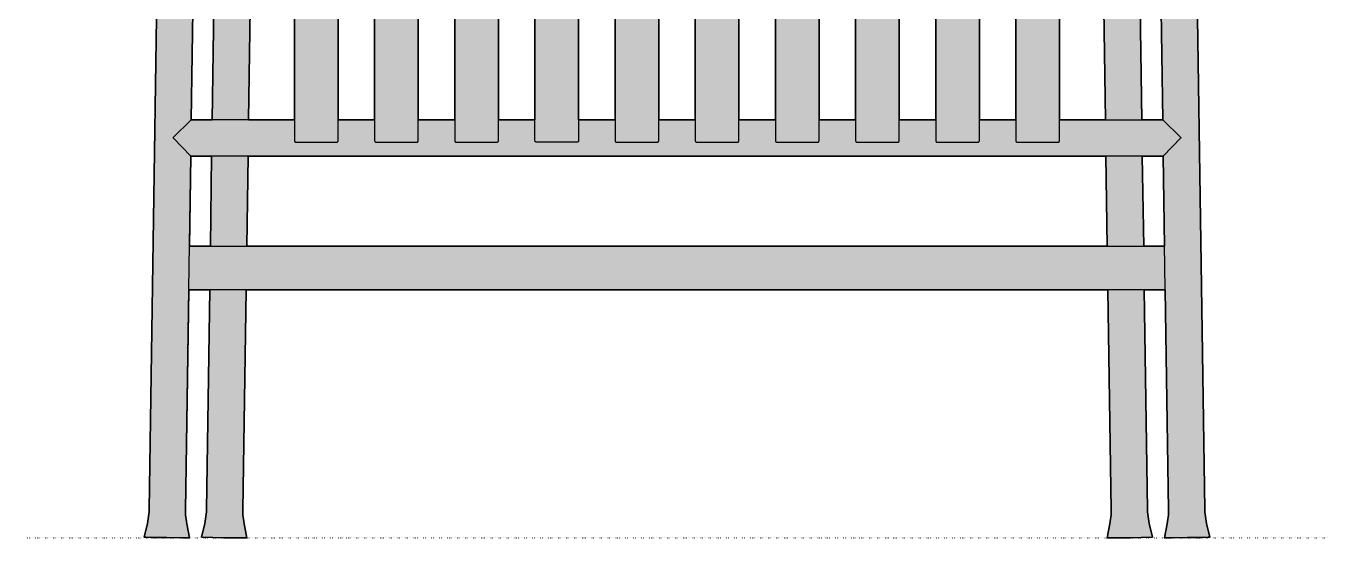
# Model space of a CAD drawing. Header units: millimetres. Extents: x 0 to 1937, y -1086 to 703.
# Drawn here: x 0 to 893, y 0 to 351 of the extents above; entities that cross this region are included whole.
import ezdxf

# ---------------------------------------------------------------- set-up
doc = ezdxf.new("R2010")
doc.units = ezdxf.units.MM
doc.linetypes.add('Dots', pattern=[1, 0, -1])
doc.layers.add('Blocks', color=7, linetype='Continuous')
doc.layers.add('Blocks$Fill', color=7, linetype='Continuous', true_color=0xffffff)
for name, color, linetype, lineweight, true_color in [('Blocks$Inner', 7, 'Continuous', 25, 0x007f00), ('Blocks$Outline', 7, 'Continuous', 35, 0xff3f3f), ('Groud', 7, 'Dots', 25, 0x243775)]:
    doc.layers.add(name, color=color, linetype=linetype, lineweight=lineweight, true_color=true_color)

# ---------------------------------------------------------------- blocks, each defined once
blk = doc.blocks.new('Palissade Lounge Chair Low Front')
at = {"layer": 'Blocks$Fill'}
h = blk.add_hatch(color=256, dxfattribs=at)
h.paths.add_polyline_path([(812.17, 0.46), (809.69, 11.49), (809.42, 13.06), (809.21, 14.64), (809.05, 16.23), (808.94, 17.82), (808.89, 19.41), (800.1, 593.89), (800.03, 594.83), (799.98, 595.46), (799.94, 595.78), (799.89, 596.09), (799.83, 596.47), (799.75, 596.85), (799.66, 597.23), (799.56, 597.61), (799.45, 597.98), (799.33, 598.35), (799.19, 598.71), (799.05, 599.07), (798.9, 599.41), (798.75, 599.74), (798.58, 600.06), (798.4, 600.38), (798.21, 600.72), (798, 601.05), (797.78, 601.37), (797.56, 601.68), (797.38, 601.92), (797.19, 602.16), (796.99, 602.39), (796.79, 602.62), (796.58, 602.84), (796.37, 603.06), (796.15, 603.27), (795.93, 603.48), (795.7, 603.69), (795.46, 603.89), (795.22, 604.08), (794.97, 604.27), (794.72, 604.45), (794.46, 604.62), (794.2, 604.79), (793.94, 604.96), (793.67, 605.11), (793.4, 605.26), (793.12, 605.4), (792.84, 605.54), (792.56, 605.67), (792.27, 605.79), (791.99, 605.9), (791.7, 606.01), (791.41, 606.11), (791.11, 606.2), (790.82, 606.29), (790.53, 606.36), (790.23, 606.43), (789.93, 606.49), (789.64, 606.55), (789.34, 606.6), (788.98, 606.64), (788.62, 606.68), (788.25, 606.71), (787.89, 606.72), (787.52, 606.73), (782.49, 606.73), (760.84, 606.73), (760.1, 654.25), (759.98, 656.01), (759.8, 657.77), (759.57, 659.51), (759.27, 661.25), (758.91, 662.98), (758.49, 664.69), (758.01, 666.39), (757.48, 668.07), (756.88, 669.73), (756.23, 671.37), (755.52, 672.98), (754.76, 674.57), (753.95, 676.13), (753.07, 677.67), (752.15, 679.17), (751.18, 680.64), (750.15, 682.08), (749.08, 683.47), (747.96, 684.84), (746.79, 686.16), (745.58, 687.44), (744.32, 688.67), (743.02, 689.87), (741.69, 691.02), (740.31, 692.12), (738.89, 693.17), (737.44, 694.17), (735.96, 695.12), (734.44, 696.02), (732.9, 696.87), (731.32, 697.66), (729.72, 698.4), (728.1, 699.09), (726.45, 699.71), (724.78, 700.28), (723.09, 700.79), (721.39, 701.24), (719.67, 701.64), (717.94, 701.97), (716.19, 702.24), (714.44, 702.46), (712.69, 702.61), (710.93, 702.7), (709.16, 702.73), (182.4, 702.7), (180.64, 702.61), (178.88, 702.46), (177.13, 702.24), (175.39, 701.97), (173.66, 701.64), (171.94, 701.24), (170.23, 700.79), (168.55, 700.28), (166.88, 699.71), (165.23, 699.09), (163.6, 698.4), (162, 697.66), (160.43, 696.87), (158.88, 696.02), (157.37, 695.12), (155.88, 694.17), (154.43, 693.17), (153.02, 692.12), (151.64, 691.02), (150.3, 689.87), (149, 688.67), (147.75, 687.44), (146.53, 686.16), (145.37, 684.84), (144.25, 683.47), (143.17, 682.08), (142.15, 680.64), (141.17, 679.17), (140.25, 677.67), (139.38, 676.13), (138.56, 674.57), (137.8, 672.98), (137.09, 671.37), (136.44, 669.73), (135.85, 668.07), (135.31, 666.39), (134.84, 664.69), (134.42, 662.98), (134.06, 661.25), (133.76, 659.51), (133.52, 657.77), (133.34, 656.01), (133.22, 654.25), (133.17, 652.49), (132.49, 606.73), (105.44, 606.72), (105.07, 606.71), (104.71, 606.68), (104.35, 606.64), (103.98, 606.6), (103.69, 606.55), (103.39, 606.49), (103.1, 606.43), (102.8, 606.36), (102.5, 606.29), (102.21, 606.2), (101.92, 606.11), (101.63, 606.01), (101.34, 605.9), (101.05, 605.79), (100.77, 605.67), (100.48, 605.54), (100.2, 605.4), (99.93, 605.26), (99.66, 605.11), (99.39, 604.96), (99.12, 604.79), (98.86, 604.62), (98.61, 604.45), (98.35, 604.27), (98.11, 604.08), (97.87, 603.89), (97.63, 603.69), (97.4, 603.48), (97.17, 603.27), (96.95, 603.06), (96.74, 602.84), (96.53, 602.62), (96.33, 602.39), (96.14, 602.16), (95.95, 601.92), (95.77, 601.68), (95.54, 601.37), (95.33, 601.06), (95.13, 600.73), (94.93, 600.4), (94.75, 600.07), (94.58, 599.73), (94.41, 599.38), (94.26, 599.03), (94.12, 598.67), (93.99, 598.31), (93.87, 597.95), (93.76, 597.58), (93.66, 597.21), (93.57, 596.84), (93.5, 596.47), (93.43, 596.09), (93.39, 595.78), (93.35, 595.46), (93.29, 594.83), (93.23, 593.89), (92.91, 583.49), (84.39, 17.82), (84.28, 16.23), (84.12, 14.64), (83.9, 13.06), (83.63, 11.49), (83.3, 9.93), (81.16, 0.46), (81.16, 0.46), (81.16, 0.45), (81.16, 0.45), (81.17, 0.45), (81.17, 0.45), (81.17, 0.45), (81.18, 0.45), (81.18, 0.45), (81.19, 0.45), (81.19, 0.44), (81.2, 0.44), (81.22, 0.44), (81.26, 0.43), (81.3, 0.43), (81.41, 0.41), (81.75, 0.39), (82.24, 0.36), (85.69, 0.23), (107.61, -0.1), (111.06, -0.07), (111.55, -0.05), (111.89, -0.04), (112.01, -0.03), (112.05, -0.02), (112.09, -0.02), (112.1, -0.02), (112.12, -0.01), (112.12, -0.01), (112.13, -0.01), (112.13, -0.01), (112.14, -0.01), (112.14, -0.01), (112.14, -0.01), (112.15, -0.01), (112.15, -0.01), (112.15, 0), (110.01, 11.1), (109.78, 12.68), (109.61, 14.26), (109.5, 15.85), (109.44, 17.45), (109.44, 19.04), (111.68, 170.23), (126.01, 170.23), (123.72, 17.82), (123.62, 16.23), (123.46, 14.64), (123.24, 13.06), (122.97, 11.49), (122.64, 9.93), (120.49, 0.46), (128.24, 0.11), (143.74, -0.12), (151.49, 0), (149.62, 9.53), (149.35, 11.1), (149.12, 12.68), (148.95, 14.26), (148.84, 15.85), (148.78, 17.45), (148.77, 19.04), (151.02, 170.23), (742.31, 170.23), (744.55, 17.45), (744.49, 15.85), (744.37, 14.26), (744.2, 12.68), (743.98, 11.1), (743.7, 9.53), (741.83, 0), (749.58, -0.11), (765.09, 0.11), (772.83, 0.46), (770.68, 9.93), (770.36, 11.49), (770.09, 13.06), (769.87, 14.64), (769.71, 16.23), (769.6, 17.82), (769.55, 19.41), (767.31, 170.23), (781.65, 170.23), (783.89, 17.45), (783.83, 15.85), (783.71, 14.26), (783.54, 12.68), (783.32, 11.1), (783.04, 9.53), (781.18, 0.01), (781.17, 0), (781.18, -0.01), (781.18, -0.01), (781.18, -0.01), (781.18, -0.01), (781.19, -0.01), (781.19, -0.01), (781.2, -0.01), (781.2, -0.01), (781.21, -0.01), (781.22, -0.02), (781.24, -0.02), (781.27, -0.02), (781.32, -0.03), (781.43, -0.04), (781.77, -0.05), (782.26, -0.07), (785.71, -0.1), (807.63, 0.23), (811.08, 0.36), (811.57, 0.39), (811.91, 0.41), (812.03, 0.43), (812.07, 0.43), (812.11, 0.44), (812.12, 0.44), (812.13, 0.44), (812.14, 0.45), (812.14, 0.45), (812.15, 0.45), (812.15, 0.45), (812.16, 0.45), (812.16, 0.45), (812.16, 0.45), (812.16, 0.45)], flags=0)
h.paths.add_polyline_path([(781.2, 200.23), (766.87, 200.23), (765.95, 261.96), (780.29, 261.96)], flags=0)
h.paths.add_polyline_path([(761.21, 581.73), (775.36, 581.73), (779.91, 286.96), (765.58, 286.96)], flags=0)
h.paths.add_polyline_path([(709.16, 286.96), (709.16, 677.73), (710.96, 677.67), (711.85, 677.59), (712.75, 677.48), (713.63, 677.34), (714.52, 677.17), (715.39, 676.97), (716.26, 676.74), (717.12, 676.48), (717.97, 676.19), (718.81, 675.87), (719.64, 675.52), (720.46, 675.15), (721.26, 674.74), (722.05, 674.31), (722.82, 673.85), (723.58, 673.37), (724.32, 672.86), (725.04, 672.32), (725.74, 671.76), (726.42, 671.17), (727.09, 670.57), (727.73, 669.93), (728.35, 669.28), (728.94, 668.61), (729.51, 667.91), (730.06, 667.2), (730.58, 666.47), (731.08, 665.72), (731.55, 664.95), (731.99, 664.17), (732.41, 663.38), (732.8, 662.57), (733.16, 661.74), (733.49, 660.91), (733.79, 660.06), (734.07, 659.2), (734.31, 658.34), (734.52, 657.47), (734.71, 656.59), (734.86, 655.7), (734.98, 654.81), (735.07, 653.92), (735.13, 653.02), (735.16, 652.12), (740.58, 286.96)], flags=0)
h.paths.add_polyline_path([(679.16, 382.58), (679.16, 286.96), (654.16, 286.96), (654.16, 677.73), (679.16, 677.73)], flags=0)
h.paths.add_polyline_path([(599.16, 286.96), (599.16, 677.73), (624.16, 677.73), (624.16, 382.58), (624.16, 286.96)], flags=0)
h.paths.add_polyline_path([(544.16, 286.96), (544.16, 677.73), (569.16, 677.73), (569.16, 382.58), (569.16, 286.96)], flags=0)
h.paths.add_polyline_path([(514.16, 382.58), (514.16, 286.96), (489.16, 286.96), (489.16, 677.73), (514.16, 677.73)], flags=0)
h.paths.add_polyline_path([(459.16, 382.58), (459.16, 286.96), (434.16, 286.96), (434.16, 677.73), (459.16, 677.73)], flags=0)
h.paths.add_polyline_path([(379.16, 286.96), (379.16, 677.73), (404.16, 677.73), (404.16, 382.58), (404.16, 286.96)], flags=0)
h.paths.add_polyline_path([(349.16, 677.73), (349.16, 382.58), (349.16, 286.96), (324.16, 286.96), (324.16, 677.73)], flags=0)
h.paths.add_polyline_path([(294.16, 382.58), (294.16, 286.96), (269.16, 286.96), (269.16, 677.73), (294.16, 677.73)], flags=0)
h.paths.add_polyline_path([(239.16, 677.73), (239.16, 286.96), (214.16, 286.96), (214.16, 677.73)], flags=0)
h.paths.add_polyline_path([(127.37, 261.96), (126.46, 200.23), (112.12, 200.23), (113.04, 261.96)], flags=0)
h.paths.add_polyline_path([(113.41, 286.96), (117.97, 581.73), (132.12, 581.73), (127.75, 286.96)], flags=0)
h.paths.add_polyline_path([(184.16, 382.58), (184.16, 286.96), (152.75, 286.96), (158.19, 653.02), (158.25, 653.92), (158.35, 654.81), (158.47, 655.7), (158.62, 656.59), (158.8, 657.47), (159.02, 658.34), (159.26, 659.2), (159.53, 660.06), (159.84, 660.91), (160.17, 661.74), (160.53, 662.57), (160.92, 663.38), (161.33, 664.17), (161.78, 664.95), (162.25, 665.72), (162.74, 666.47), (163.27, 667.2), (163.81, 667.91), (164.38, 668.61), (164.98, 669.28), (165.6, 669.93), (166.24, 670.57), (166.9, 671.17), (167.58, 671.76), (168.28, 672.32), (169.01, 672.86), (169.75, 673.37), (170.5, 673.85), (171.27, 674.31), (172.06, 674.74), (172.87, 675.15), (173.68, 675.52), (174.51, 675.87), (175.35, 676.19), (176.2, 676.48), (177.06, 676.74), (177.93, 676.97), (178.81, 677.17), (179.69, 677.34), (180.58, 677.48), (181.47, 677.59), (182.37, 677.67), (183.26, 677.71), (184.16, 677.73)], flags=0)
h.paths.add_polyline_path([(740.95, 261.96), (741.86, 200.23), (151.46, 200.23), (152.38, 261.96)], flags=0)
at = {"layer": 'Blocks$Inner'}
for p, q in [((127.75, 286.96), (132.12, 581.73)), ((761.21, 581.73), (765.58, 286.96)), ((184.16, 286.96), (113.41, 286.96)), ((239.16, 286.96), (214.16, 286.96)), ((294.16, 286.96), (269.16, 286.96)), ((349.16, 286.96), (324.16, 286.96)), ((404.16, 286.96), (379.16, 286.96)), ((459.16, 286.96), (434.16, 286.96)), ((514.16, 286.96), (489.16, 286.96)), ((569.16, 286.96), (544.16, 286.96)), ((624.16, 286.96), (599.16, 286.96)), ((679.16, 286.96), (654.16, 286.96)), ((780.29, 261.96), (113.04, 261.96)), ((126.46, 200.23), (127.37, 261.96)), ((152.38, 261.96), (151.46, 200.23)), ((741.86, 200.23), (740.95, 261.96)), ((765.95, 261.96), (766.87, 200.23))]:
    blk.add_line(p, q, dxfattribs=at)
for points in [[(184.16, 382.58), (184.16, 272.61), (184.16, 272.58), (184.16, 272.54), (184.17, 272.51), (184.17, 272.47), (184.18, 272.44), (184.18, 272.41), (184.19, 272.37), (184.2, 272.34), (184.21, 272.31), (184.22, 272.28), (184.23, 272.24), (184.25, 272.21), (184.26, 272.18), (184.27, 272.15), (184.29, 272.12), (184.31, 272.09), (184.33, 272.06), (184.35, 272.03), (184.37, 272.01), (184.39, 271.98), (184.41, 271.95), (184.43, 271.93), (184.46, 271.9), (184.48, 271.88), (184.51, 271.86), (184.53, 271.83), (184.56, 271.81), (184.59, 271.79), (184.61, 271.77), (184.64, 271.76), (184.67, 271.74), (184.7, 271.72), (184.73, 271.71), (184.76, 271.69), (184.8, 271.68), (184.83, 271.67), (184.86, 271.66), (184.89, 271.65), (184.93, 271.64), (184.96, 271.63), (184.99, 271.62), (185.03, 271.62), (185.06, 271.62), (185.09, 271.61), (185.13, 271.61), (185.16, 271.61), (213.16, 271.61), (213.2, 271.61), (213.23, 271.61), (213.26, 271.62), (213.3, 271.62), (213.33, 271.62), (213.37, 271.63), (213.4, 271.64), (213.43, 271.65), (213.47, 271.66), (213.5, 271.67), (213.53, 271.68), (213.56, 271.69), (213.59, 271.71), (213.62, 271.72), (213.65, 271.74), (213.68, 271.76), (213.71, 271.77), (213.74, 271.79), (213.77, 271.81), (213.79, 271.83), (213.82, 271.86), (213.85, 271.88), (213.87, 271.9), (213.89, 271.93), (213.92, 271.95), (213.94, 271.98), (213.96, 272.01), (213.98, 272.03), (214, 272.06), (214.02, 272.09), (214.03, 272.12), (214.05, 272.15), (214.07, 272.18), (214.08, 272.21), (214.09, 272.24), (214.1, 272.28), (214.12, 272.31), (214.13, 272.34), (214.13, 272.37), (214.14, 272.41), (214.15, 272.44), (214.15, 272.47), (214.16, 272.51), (214.16, 272.54), (214.16, 272.58), (214.16, 272.61), (214.16, 284.62), (214.16, 694.23)], [(239.16, 382.58), (239.16, 272.61), (239.16, 272.58), (239.16, 272.54), (239.17, 272.51), (239.17, 272.47), (239.18, 272.44), (239.18, 272.41), (239.19, 272.37), (239.2, 272.34), (239.21, 272.31), (239.22, 272.28), (239.23, 272.24), (239.25, 272.21), (239.26, 272.18), (239.27, 272.15), (239.29, 272.12), (239.31, 272.09), (239.33, 272.06), (239.35, 272.03), (239.37, 272.01), (239.39, 271.98), (239.41, 271.95), (239.43, 271.93), (239.46, 271.9), (239.48, 271.88), (239.51, 271.86), (239.53, 271.83), (239.56, 271.81), (239.59, 271.79), (239.61, 271.77), (239.64, 271.76), (239.67, 271.74), (239.7, 271.72), (239.73, 271.71), (239.76, 271.69), (239.8, 271.68), (239.83, 271.67), (239.86, 271.66), (239.89, 271.65), (239.93, 271.64), (239.96, 271.63), (239.99, 271.62), (240.03, 271.62), (240.06, 271.62), (240.09, 271.61), (240.13, 271.61), (240.16, 271.61), (268.16, 271.61), (268.2, 271.61), (268.23, 271.61), (268.26, 271.62), (268.3, 271.62), (268.33, 271.62), (268.37, 271.63), (268.4, 271.64), (268.43, 271.65), (268.47, 271.66), (268.5, 271.67), (268.53, 271.68), (268.56, 271.69), (268.59, 271.71), (268.62, 271.72), (268.65, 271.74), (268.68, 271.76), (268.71, 271.77), (268.74, 271.79), (268.77, 271.81), (268.79, 271.83), (268.82, 271.86), (268.85, 271.88), (268.87, 271.9), (268.89, 271.93), (268.92, 271.95), (268.94, 271.98), (268.96, 272.01), (268.98, 272.03), (269, 272.06), (269.02, 272.09), (269.03, 272.12), (269.05, 272.15), (269.07, 272.18), (269.08, 272.21), (269.09, 272.24), (269.1, 272.28), (269.12, 272.31), (269.13, 272.34), (269.13, 272.37), (269.14, 272.41), (269.15, 272.44), (269.15, 272.47), (269.16, 272.51), (269.16, 272.54), (269.16, 272.58), (269.16, 272.61), (269.16, 284.62), (269.16, 694.23)], [(294.16, 382.58), (294.16, 272.61), (294.16, 272.58), (294.16, 272.54), (294.17, 272.51), (294.17, 272.47), (294.18, 272.44), (294.18, 272.41), (294.19, 272.37), (294.2, 272.34), (294.21, 272.31), (294.22, 272.28), (294.23, 272.24), (294.25, 272.21), (294.26, 272.18), (294.27, 272.15), (294.29, 272.12), (294.31, 272.09), (294.33, 272.06), (294.35, 272.03), (294.37, 272.01), (294.39, 271.98), (294.41, 271.95), (294.43, 271.93), (294.46, 271.9), (294.48, 271.88), (294.51, 271.86), (294.53, 271.83), (294.56, 271.81), (294.59, 271.79), (294.61, 271.77), (294.64, 271.76), (294.67, 271.74), (294.7, 271.72), (294.73, 271.71), (294.76, 271.69), (294.8, 271.68), (294.83, 271.67), (294.86, 271.66), (294.89, 271.65), (294.93, 271.64), (294.96, 271.63), (294.99, 271.62), (295.03, 271.62), (295.06, 271.62), (295.09, 271.61), (295.13, 271.61), (295.16, 271.61), (323.16, 271.61), (323.2, 271.61), (323.23, 271.61), (323.26, 271.62), (323.3, 271.62), (323.33, 271.62), (323.37, 271.63), (323.4, 271.64), (323.43, 271.65), (323.47, 271.66), (323.5, 271.67), (323.53, 271.68), (323.56, 271.69), (323.59, 271.71), (323.62, 271.72), (323.65, 271.74), (323.68, 271.76), (323.71, 271.77), (323.74, 271.79), (323.77, 271.81), (323.79, 271.83), (323.82, 271.86), (323.85, 271.88), (323.87, 271.9), (323.89, 271.93), (323.92, 271.95), (323.94, 271.98), (323.96, 272.01), (323.98, 272.03), (324, 272.06), (324.02, 272.09), (324.03, 272.12), (324.05, 272.15), (324.07, 272.18), (324.08, 272.21), (324.09, 272.24), (324.1, 272.28), (324.12, 272.31), (324.13, 272.34), (324.13, 272.37), (324.14, 272.41), (324.15, 272.44), (324.15, 272.47), (324.16, 272.51), (324.16, 272.54), (324.16, 272.58), (324.16, 272.61), (324.16, 284.62), (324.16, 694.23)], [(379.16, 694.23), (379.16, 272.61), (379.16, 272.58), (379.16, 272.54), (379.16, 272.51), (379.15, 272.47), (379.15, 272.44), (379.14, 272.41), (379.13, 272.37), (379.13, 272.34), (379.12, 272.31), (379.1, 272.28), (379.09, 272.24), (379.08, 272.21), (379.07, 272.18), (379.05, 272.15), (379.03, 272.12), (379.02, 272.09), (379, 272.06), (378.98, 272.03), (378.96, 272.01), (378.94, 271.98), (378.92, 271.95), (378.89, 271.93), (378.87, 271.9), (378.85, 271.88), (378.82, 271.86), (378.79, 271.83), (378.77, 271.81), (378.74, 271.79), (378.71, 271.77), (378.68, 271.76), (378.65, 271.74), (378.62, 271.72), (378.59, 271.71), (378.56, 271.69), (378.53, 271.68), (378.5, 271.67), (378.47, 271.66), (378.43, 271.65), (378.4, 271.64), (378.37, 271.63), (378.33, 271.62), (378.3, 271.62), (378.26, 271.62), (378.23, 271.61), (378.2, 271.61), (378.16, 271.61), (350.16, 271.61), (350.13, 271.61), (350.09, 271.61), (350.06, 271.62), (350.03, 271.62), (349.99, 271.62), (349.96, 271.63), (349.93, 271.64), (349.89, 271.65), (349.86, 271.66), (349.83, 271.67), (349.8, 271.68), (349.76, 271.69), (349.73, 271.71), (349.7, 271.72), (349.67, 271.74), (349.64, 271.76), (349.61, 271.77), (349.59, 271.79), (349.56, 271.81), (349.53, 271.83), (349.51, 271.86), (349.48, 271.88), (349.46, 271.9), (349.43, 271.93), (349.41, 271.95), (349.39, 271.98), (349.37, 272.01), (349.35, 272.03), (349.33, 272.06), (349.31, 272.09), (349.29, 272.12), (349.27, 272.15), (349.26, 272.18), (349.25, 272.21), (349.23, 272.24), (349.22, 272.28), (349.21, 272.31), (349.2, 272.34), (349.19, 272.37), (349.18, 272.41), (349.18, 272.44), (349.17, 272.47), (349.17, 272.51), (349.16, 272.54), (349.16, 272.58), (349.16, 272.61), (349.16, 284.62), (349.16, 382.58)], [(404.16, 382.58), (404.16, 272.61), (404.16, 272.58), (404.16, 272.54), (404.17, 272.51), (404.17, 272.47), (404.18, 272.44), (404.18, 272.41), (404.19, 272.37), (404.2, 272.34), (404.21, 272.31), (404.22, 272.28), (404.23, 272.24), (404.25, 272.21), (404.26, 272.18), (404.27, 272.15), (404.29, 272.12), (404.31, 272.09), (404.33, 272.06), (404.35, 272.03), (404.37, 272.01), (404.39, 271.98), (404.41, 271.95), (404.43, 271.93), (404.46, 271.9), (404.48, 271.88), (404.51, 271.86), (404.53, 271.83), (404.56, 271.81), (404.59, 271.79), (404.61, 271.77), (404.64, 271.76), (404.67, 271.74), (404.7, 271.72), (404.73, 271.71), (404.76, 271.69), (404.8, 271.68), (404.83, 271.67), (404.86, 271.66), (404.89, 271.65), (404.93, 271.64), (404.96, 271.63), (404.99, 271.62), (405.03, 271.62), (405.06, 271.62), (405.09, 271.61), (405.13, 271.61), (405.16, 271.61), (433.16, 271.61), (433.2, 271.61), (433.23, 271.61), (433.26, 271.62), (433.3, 271.62), (433.33, 271.62), (433.37, 271.63), (433.4, 271.64), (433.43, 271.65), (433.47, 271.66), (433.5, 271.67), (433.53, 271.68), (433.56, 271.69), (433.59, 271.71), (433.62, 271.72), (433.65, 271.74), (433.68, 271.76), (433.71, 271.77), (433.74, 271.79), (433.77, 271.81), (433.79, 271.83), (433.82, 271.86), (433.85, 271.88), (433.87, 271.9), (433.89, 271.93), (433.92, 271.95), (433.94, 271.98), (433.96, 272.01), (433.98, 272.03), (434, 272.06), (434.02, 272.09), (434.03, 272.12), (434.05, 272.15), (434.07, 272.18), (434.08, 272.21), (434.09, 272.24), (434.1, 272.28), (434.12, 272.31), (434.13, 272.34), (434.13, 272.37), (434.14, 272.41), (434.15, 272.44), (434.15, 272.47), (434.16, 272.51), (434.16, 272.54), (434.16, 272.58), (434.16, 272.61), (434.16, 284.62), (434.16, 694.23)], [(459.16, 382.58), (459.16, 272.61), (459.16, 272.58), (459.16, 272.54), (459.17, 272.51), (459.17, 272.47), (459.18, 272.44), (459.18, 272.41), (459.19, 272.37), (459.2, 272.34), (459.21, 272.31), (459.22, 272.28), (459.23, 272.24), (459.25, 272.21), (459.26, 272.18), (459.27, 272.15), (459.29, 272.12), (459.31, 272.09), (459.33, 272.06), (459.35, 272.03), (459.37, 272.01), (459.39, 271.98), (459.41, 271.95), (459.43, 271.93), (459.46, 271.9), (459.48, 271.88), (459.51, 271.86), (459.53, 271.83), (459.56, 271.81), (459.59, 271.79), (459.61, 271.77), (459.64, 271.76), (459.67, 271.74), (459.7, 271.72), (459.73, 271.71), (459.76, 271.69), (459.8, 271.68), (459.83, 271.67), (459.86, 271.66), (459.89, 271.65), (459.93, 271.64), (459.96, 271.63), (459.99, 271.62), (460.03, 271.62), (460.06, 271.62), (460.09, 271.61), (460.13, 271.61), (460.16, 271.61), (488.16, 271.61), (488.2, 271.61), (488.23, 271.61), (488.26, 271.62), (488.3, 271.62), (488.33, 271.62), (488.37, 271.63), (488.4, 271.64), (488.43, 271.65), (488.47, 271.66), (488.5, 271.67), (488.53, 271.68), (488.56, 271.69), (488.59, 271.71), (488.62, 271.72), (488.65, 271.74), (488.68, 271.76), (488.71, 271.77), (488.74, 271.79), (488.77, 271.81), (488.79, 271.83), (488.82, 271.86), (488.85, 271.88), (488.87, 271.9), (488.89, 271.93), (488.92, 271.95), (488.94, 271.98), (488.96, 272.01), (488.98, 272.03), (489, 272.06), (489.02, 272.09), (489.03, 272.12), (489.05, 272.15), (489.07, 272.18), (489.08, 272.21), (489.09, 272.24), (489.1, 272.28), (489.12, 272.31), (489.13, 272.34), (489.13, 272.37), (489.14, 272.41), (489.15, 272.44), (489.15, 272.47), (489.16, 272.51), (489.16, 272.54), (489.16, 272.58), (489.16, 272.61), (489.16, 284.62), (489.16, 694.23)], [(514.16, 382.58), (514.16, 272.61), (514.16, 272.58), (514.16, 272.54), (514.17, 272.51), (514.17, 272.47), (514.18, 272.44), (514.18, 272.41), (514.19, 272.37), (514.2, 272.34), (514.21, 272.31), (514.22, 272.28), (514.23, 272.24), (514.25, 272.21), (514.26, 272.18), (514.27, 272.15), (514.29, 272.12), (514.31, 272.09), (514.33, 272.06), (514.35, 272.03), (514.37, 272.01), (514.39, 271.98), (514.41, 271.95), (514.43, 271.93), (514.46, 271.9), (514.48, 271.88), (514.51, 271.86), (514.53, 271.83), (514.56, 271.81), (514.59, 271.79), (514.61, 271.77), (514.64, 271.76), (514.67, 271.74), (514.7, 271.72), (514.73, 271.71), (514.76, 271.69), (514.8, 271.68), (514.83, 271.67), (514.86, 271.66), (514.89, 271.65), (514.93, 271.64), (514.96, 271.63), (514.99, 271.62), (515.03, 271.62), (515.06, 271.62), (515.09, 271.61), (515.13, 271.61), (515.16, 271.61), (543.16, 271.61), (543.2, 271.61), (543.23, 271.61), (543.26, 271.62), (543.3, 271.62), (543.33, 271.62), (543.37, 271.63), (543.4, 271.64), (543.43, 271.65), (543.47, 271.66), (543.5, 271.67), (543.53, 271.68), (543.56, 271.69), (543.59, 271.71), (543.62, 271.72), (543.65, 271.74), (543.68, 271.76), (543.71, 271.77), (543.74, 271.79), (543.77, 271.81), (543.79, 271.83), (543.82, 271.86), (543.85, 271.88), (543.87, 271.9), (543.89, 271.93), (543.92, 271.95), (543.94, 271.98), (543.96, 272.01), (543.98, 272.03), (544, 272.06), (544.02, 272.09), (544.03, 272.12), (544.05, 272.15), (544.07, 272.18), (544.08, 272.21), (544.09, 272.24), (544.1, 272.28), (544.12, 272.31), (544.13, 272.34), (544.13, 272.37), (544.14, 272.41), (544.15, 272.44), (544.15, 272.47), (544.16, 272.51), (544.16, 272.54), (544.16, 272.58), (544.16, 272.61), (544.16, 284.62), (544.16, 694.23)], [(569.16, 382.58), (569.16, 272.61), (569.16, 272.58), (569.16, 272.54), (569.17, 272.51), (569.17, 272.47), (569.18, 272.44), (569.18, 272.41), (569.19, 272.37), (569.2, 272.34), (569.21, 272.31), (569.22, 272.28), (569.23, 272.24), (569.25, 272.21), (569.26, 272.18), (569.27, 272.15), (569.29, 272.12), (569.31, 272.09), (569.33, 272.06), (569.35, 272.03), (569.37, 272.01), (569.39, 271.98), (569.41, 271.95), (569.43, 271.93), (569.46, 271.9), (569.48, 271.88), (569.51, 271.86), (569.53, 271.83), (569.56, 271.81), (569.59, 271.79), (569.61, 271.77), (569.64, 271.76), (569.67, 271.74), (569.7, 271.72), (569.73, 271.71), (569.76, 271.69), (569.8, 271.68), (569.83, 271.67), (569.86, 271.66), (569.89, 271.65), (569.93, 271.64), (569.96, 271.63), (569.99, 271.62), (570.03, 271.62), (570.06, 271.62), (570.09, 271.61), (570.13, 271.61), (570.16, 271.61), (598.16, 271.61), (598.2, 271.61), (598.23, 271.61), (598.26, 271.62), (598.3, 271.62), (598.33, 271.62), (598.37, 271.63), (598.4, 271.64), (598.43, 271.65), (598.47, 271.66), (598.5, 271.67), (598.53, 271.68), (598.56, 271.69), (598.59, 271.71), (598.62, 271.72), (598.65, 271.74), (598.68, 271.76), (598.71, 271.77), (598.74, 271.79), (598.77, 271.81), (598.79, 271.83), (598.82, 271.86), (598.85, 271.88), (598.87, 271.9), (598.89, 271.93), (598.92, 271.95), (598.94, 271.98), (598.96, 272.01), (598.98, 272.03), (599, 272.06), (599.02, 272.09), (599.03, 272.12), (599.05, 272.15), (599.07, 272.18), (599.08, 272.21), (599.09, 272.24), (599.1, 272.28), (599.12, 272.31), (599.13, 272.34), (599.13, 272.37), (599.14, 272.41), (599.15, 272.44), (599.15, 272.47), (599.16, 272.51), (599.16, 272.54), (599.16, 272.58), (599.16, 272.61), (599.16, 284.62), (599.16, 694.23)], [(624.16, 382.58), (624.16, 272.61), (624.16, 272.58), (624.16, 272.54), (624.17, 272.51), (624.17, 272.47), (624.18, 272.44), (624.18, 272.41), (624.19, 272.37), (624.2, 272.34), (624.21, 272.31), (624.22, 272.28), (624.23, 272.24), (624.25, 272.21), (624.26, 272.18), (624.27, 272.15), (624.29, 272.12), (624.31, 272.09), (624.33, 272.06), (624.35, 272.03), (624.37, 272.01), (624.39, 271.98), (624.41, 271.95), (624.43, 271.93), (624.46, 271.9), (624.48, 271.88), (624.51, 271.86), (624.53, 271.83), (624.56, 271.81), (624.59, 271.79), (624.61, 271.77), (624.64, 271.76), (624.67, 271.74), (624.7, 271.72), (624.73, 271.71), (624.76, 271.69), (624.8, 271.68), (624.83, 271.67), (624.86, 271.66), (624.89, 271.65), (624.93, 271.64), (624.96, 271.63), (624.99, 271.62), (625.03, 271.62), (625.06, 271.62), (625.09, 271.61), (625.13, 271.61), (625.16, 271.61), (653.16, 271.61), (653.2, 271.61), (653.23, 271.61), (653.26, 271.62), (653.3, 271.62), (653.33, 271.62), (653.37, 271.63), (653.4, 271.64), (653.43, 271.65), (653.47, 271.66), (653.5, 271.67), (653.53, 271.68), (653.56, 271.69), (653.59, 271.71), (653.62, 271.72), (653.65, 271.74), (653.68, 271.76), (653.71, 271.77), (653.74, 271.79), (653.77, 271.81), (653.79, 271.83), (653.82, 271.86), (653.85, 271.88), (653.87, 271.9), (653.89, 271.93), (653.92, 271.95), (653.94, 271.98), (653.96, 272.01), (653.98, 272.03), (654, 272.06), (654.02, 272.09), (654.03, 272.12), (654.05, 272.15), (654.07, 272.18), (654.08, 272.21), (654.09, 272.24), (654.1, 272.28), (654.12, 272.31), (654.13, 272.34), (654.13, 272.37), (654.14, 272.41), (654.15, 272.44), (654.15, 272.47), (654.16, 272.51), (654.16, 272.54), (654.16, 272.58), (654.16, 272.61), (654.16, 284.62), (654.16, 694.23)], [(679.16, 382.58), (679.16, 272.61), (679.16, 272.58), (679.16, 272.54), (679.17, 272.51), (679.17, 272.47), (679.18, 272.44), (679.18, 272.41), (679.19, 272.37), (679.2, 272.34), (679.21, 272.31), (679.22, 272.28), (679.23, 272.24), (679.25, 272.21), (679.26, 272.18), (679.27, 272.15), (679.29, 272.12), (679.31, 272.09), (679.33, 272.06), (679.35, 272.03), (679.37, 272.01), (679.39, 271.98), (679.41, 271.95), (679.43, 271.93), (679.46, 271.9), (679.48, 271.88), (679.51, 271.86), (679.53, 271.83), (679.56, 271.81), (679.59, 271.79), (679.61, 271.77), (679.64, 271.76), (679.67, 271.74), (679.7, 271.72), (679.73, 271.71), (679.76, 271.69), (679.8, 271.68), (679.83, 271.67), (679.86, 271.66), (679.89, 271.65), (679.93, 271.64), (679.96, 271.63), (679.99, 271.62), (680.03, 271.62), (680.06, 271.62), (680.09, 271.61), (680.13, 271.61), (680.16, 271.61), (708.16, 271.61), (708.2, 271.61), (708.23, 271.61), (708.26, 271.62), (708.3, 271.62), (708.33, 271.62), (708.37, 271.63), (708.4, 271.64), (708.43, 271.65), (708.47, 271.66), (708.5, 271.67), (708.53, 271.68), (708.56, 271.69), (708.59, 271.71), (708.62, 271.72), (708.65, 271.74), (708.68, 271.76), (708.71, 271.77), (708.74, 271.79), (708.77, 271.81), (708.79, 271.83), (708.82, 271.86), (708.85, 271.88), (708.87, 271.9), (708.89, 271.93), (708.92, 271.95), (708.94, 271.98), (708.96, 272.01), (708.98, 272.03), (709, 272.06), (709.02, 272.09), (709.03, 272.12), (709.05, 272.15), (709.07, 272.18), (709.08, 272.21), (709.09, 272.24), (709.1, 272.28), (709.12, 272.31), (709.13, 272.34), (709.13, 272.37), (709.14, 272.41), (709.15, 272.44), (709.15, 272.47), (709.16, 272.51), (709.16, 272.54), (709.16, 272.58), (709.16, 272.61), (709.16, 284.62), (709.16, 694.23)], [(158.17, 652.12), (152.75, 286.96)], [(740.58, 286.96), (735.16, 652.12)], [(81.16, 0.46), (83.3, 9.93), (83.63, 11.49), (83.9, 13.06), (84.12, 14.64), (84.28, 16.23), (84.39, 17.82), (84.44, 19.41), (92.41, 556.5)], [(800.92, 556.5), (808.89, 19.41), (808.94, 17.82), (809.05, 16.23), (809.21, 14.64), (809.42, 13.06), (809.69, 11.49), (810.02, 9.93), (812.17, 0.46)], [(112.15, 0), (110.29, 9.53), (110.01, 11.1), (109.78, 12.68), (109.61, 14.26), (109.5, 15.85), (109.44, 17.45), (109.44, 19.04), (113.04, 261.97), (100.91, 274.46), (100.72, 274.65), (113.41, 286.96), (117.4, 556.12), (118.21, 592.88)], [(709.16, 286.96), (779.91, 286.96), (775.92, 556.12), (775.11, 592.88)], [(792.42, 274.46), (792.6, 274.65), (779.93, 286.96)], [(781.18, 0.01), (783.04, 9.53), (783.32, 11.1), (783.54, 12.68), (783.71, 14.26), (783.83, 15.85), (783.89, 17.45), (783.89, 19.04), (780.29, 261.97), (792.42, 274.46)], [(112.12, 200.23), (336.34, 200.23), (346.66, 200.23), (546.66, 200.23), (556.99, 200.23), (781.2, 200.23)], [(781.65, 170.23), (556.99, 170.23), (546.66, 170.23), (346.66, 170.23), (336.34, 170.23), (111.68, 170.23)], [(151.02, 170.23), (148.77, 19.04), (148.78, 17.45), (148.84, 15.85), (148.95, 14.26), (149.12, 12.68), (149.35, 11.1), (149.62, 9.53), (151.49, 0), (143.74, -0.12), (135.99, 0), (128.24, 0.11), (120.49, 0.46), (122.64, 9.93), (122.97, 11.49), (123.24, 13.06), (123.46, 14.64), (123.62, 16.23), (123.72, 17.82), (123.78, 19.41), (126.01, 170.23)], [(767.31, 170.23), (769.55, 19.41), (769.6, 17.82), (769.71, 16.23), (769.87, 14.64), (770.09, 13.06), (770.36, 11.49), (770.68, 9.93), (772.83, 0.46), (765.09, 0.11), (757.33, 0), (749.58, -0.11), (741.83, 0), (743.7, 9.53), (743.98, 11.1), (744.2, 12.68), (744.37, 14.26), (744.49, 15.85), (744.55, 17.45), (744.55, 19.04), (742.31, 170.23)]]:
    blk.add_lwpolyline(points, dxfattribs=at)
for points in [[(112.15, 0), (112.15, -0.01), (112.15, -0.01), (112.14, -0.01), (112.14, -0.01), (112.14, -0.01), (112.13, -0.01), (112.13, -0.01), (112.12, -0.01), (112.12, -0.01), (112.1, -0.02), (112.09, -0.02), (112.05, -0.02), (112.01, -0.03), (111.89, -0.04), (111.55, -0.05), (111.06, -0.07), (107.61, -0.1), (85.69, 0.23), (82.24, 0.36), (81.75, 0.39), (81.41, 0.41), (81.3, 0.43), (81.26, 0.43), (81.22, 0.44), (81.2, 0.44), (81.19, 0.44), (81.19, 0.45), (81.18, 0.45), (81.18, 0.45), (81.17, 0.45), (81.17, 0.45), (81.17, 0.45), (81.16, 0.45), (81.16, 0.45), (81.16, 0.46), (81.16, 0.46), (81.16, 0.47), (81.17, 0.47), (81.17, 0.47), (81.17, 0.47), (81.18, 0.47), (81.18, 0.47), (81.19, 0.47), (81.19, 0.47), (81.2, 0.48), (81.22, 0.48), (81.26, 0.48), (81.3, 0.49), (81.42, 0.5), (81.76, 0.51), (82.25, 0.53), (85.7, 0.56), (107.62, 0.23), (111.07, 0.1), (111.56, 0.07), (111.89, 0.05), (112.01, 0.03), (112.05, 0.03), (112.09, 0.02), (112.11, 0.02), (112.12, 0.02), (112.12, 0.01), (112.13, 0.01), (112.13, 0.01), (112.14, 0.01), (112.14, 0.01), (112.14, 0.01), (112.15, 0.01), (112.15, 0.01)], [(781.17, 0), (781.18, 0.01), (781.18, 0.01), (781.18, 0.01), (781.18, 0.01), (781.19, 0.01), (781.19, 0.01), (781.2, 0.01), (781.2, 0.01), (781.21, 0.02), (781.22, 0.02), (781.23, 0.02), (781.27, 0.03), (781.32, 0.03), (781.43, 0.05), (781.77, 0.07), (782.26, 0.1), (785.71, 0.23), (807.63, 0.56), (811.08, 0.53), (811.57, 0.51), (811.91, 0.5), (812.02, 0.49), (812.07, 0.48), (812.11, 0.48), (812.12, 0.48), (812.13, 0.47), (812.14, 0.47), (812.14, 0.47), (812.15, 0.47), (812.15, 0.47), (812.16, 0.47), (812.16, 0.47), (812.16, 0.47), (812.16, 0.46), (812.17, 0.46), (812.16, 0.45), (812.16, 0.45), (812.16, 0.45), (812.16, 0.45), (812.15, 0.45), (812.15, 0.45), (812.14, 0.45), (812.14, 0.45), (812.13, 0.44), (812.12, 0.44), (812.11, 0.44), (812.07, 0.43), (812.03, 0.43), (811.91, 0.41), (811.57, 0.39), (811.08, 0.36), (807.63, 0.23), (785.71, -0.1), (782.26, -0.07), (781.77, -0.05), (781.43, -0.04), (781.32, -0.03), (781.27, -0.02), (781.24, -0.02), (781.22, -0.02), (781.21, -0.01), (781.2, -0.01), (781.2, -0.01), (781.19, -0.01), (781.19, -0.01), (781.18, -0.01), (781.18, -0.01), (781.18, -0.01), (781.18, -0.01)]]:
    blk.add_lwpolyline(points, close=True, dxfattribs=at)
at = {"layer": 'Blocks$Outline'}
for points in [[(152.75, 286.96), (158.17, 652.12)], [(214.16, 286.96), (214.16, 677.73)], [(239.16, 677.73), (239.16, 382.58), (239.16, 286.96)], [(269.16, 286.96), (269.16, 677.73)], [(324.16, 286.96), (324.16, 677.73)], [(379.16, 286.96), (379.16, 677.73)], [(434.16, 286.96), (434.16, 677.73)], [(489.16, 286.96), (489.16, 677.73)], [(544.16, 286.96), (544.16, 677.73)], [(599.16, 286.96), (599.16, 677.73)], [(654.16, 286.96), (654.16, 677.73)], [(709.16, 286.96), (709.16, 677.73)], [(735.16, 652.12), (740.58, 286.96)], [(92.41, 556.5), (84.44, 19.41), (84.39, 17.82), (84.28, 16.23), (84.12, 14.64), (83.9, 13.06), (83.63, 11.49), (83.3, 9.93), (81.16, 0.46)], [(812.17, 0.46), (810.02, 9.93), (809.69, 11.49), (809.42, 13.06), (809.21, 14.64), (809.05, 16.23), (808.94, 17.82), (808.89, 19.41), (800.92, 556.5)], [(113.41, 286.96), (117.4, 556.12), (117.97, 581.73)], [(132.12, 581.73), (127.75, 286.96)], [(765.58, 286.96), (761.21, 581.73)], [(775.36, 581.73), (775.92, 556.12), (779.91, 286.96), (765.58, 286.96)], [(184.16, 382.58), (184.16, 286.96)], [(294.16, 382.58), (294.16, 286.96)], [(349.16, 382.58), (349.16, 286.96)], [(404.16, 382.58), (404.16, 286.96)], [(459.16, 382.58), (459.16, 286.96)], [(514.16, 382.58), (514.16, 286.96)], [(569.16, 382.58), (569.16, 286.96)], [(624.16, 382.58), (624.16, 286.96)], [(679.16, 382.58), (679.16, 286.96)], [(127.75, 286.96), (113.41, 286.96)], [(184.16, 286.96), (152.75, 286.96)], [(239.16, 286.96), (214.16, 286.96)], [(294.16, 286.96), (269.16, 286.96)], [(349.16, 286.96), (324.16, 286.96)], [(404.16, 286.96), (379.16, 286.96)], [(459.16, 286.96), (434.16, 286.96)], [(514.16, 286.96), (489.16, 286.96)], [(569.16, 286.96), (544.16, 286.96)], [(624.16, 286.96), (599.16, 286.96)], [(679.16, 286.96), (654.16, 286.96)], [(740.58, 286.96), (709.16, 286.96)], [(112.12, 200.23), (113.04, 261.96)], [(113.04, 261.96), (127.37, 261.96)], [(127.37, 261.96), (126.46, 200.23)], [(151.46, 200.23), (152.38, 261.96)], [(152.38, 261.96), (740.95, 261.96)], [(740.95, 261.96), (741.86, 200.23)], [(766.87, 200.23), (765.95, 261.96)], [(765.95, 261.96), (780.29, 261.96)], [(780.29, 261.96), (781.2, 200.23)], [(126.46, 200.23), (112.12, 200.23)], [(741.86, 200.23), (556.99, 200.23), (546.66, 200.23), (346.66, 200.23), (336.34, 200.23), (151.46, 200.23)], [(781.2, 200.23), (766.87, 200.23)], [(112.15, 0), (110.29, 9.53), (110.01, 11.1), (109.78, 12.68), (109.61, 14.26), (109.5, 15.85), (109.44, 17.45), (109.44, 19.04), (111.68, 170.23)], [(111.68, 170.23), (126.01, 170.23)], [(126.01, 170.23), (123.78, 19.41), (123.72, 17.82), (123.62, 16.23), (123.46, 14.64), (123.24, 13.06), (122.97, 11.49), (122.64, 9.93), (120.49, 0.46), (128.24, 0.11), (135.99, 0), (143.74, -0.12), (151.49, 0), (149.62, 9.53), (149.35, 11.1), (149.12, 12.68), (148.95, 14.26), (148.84, 15.85), (148.78, 17.45), (148.77, 19.04), (151.02, 170.23)], [(151.02, 170.23), (336.34, 170.23), (346.66, 170.23), (546.66, 170.23), (556.99, 170.23), (742.31, 170.23)], [(742.31, 170.23), (744.55, 19.04), (744.55, 17.45), (744.49, 15.85), (744.37, 14.26), (744.2, 12.68), (743.98, 11.1), (743.7, 9.53), (741.83, 0), (749.58, -0.11), (757.33, 0), (765.09, 0.11), (772.83, 0.46), (770.68, 9.93), (770.36, 11.49), (770.09, 13.06), (769.87, 14.64), (769.71, 16.23), (769.6, 17.82), (769.55, 19.41), (767.31, 170.23)], [(767.31, 170.23), (781.65, 170.23)], [(781.65, 170.23), (783.89, 19.04), (783.89, 17.45), (783.83, 15.85), (783.71, 14.26), (783.54, 12.68), (783.32, 11.1), (783.04, 9.53), (781.18, 0.01)], [(81.16, 0.46), (81.16, 0.46), (81.16, 0.45), (81.16, 0.45), (81.17, 0.45), (81.17, 0.45), (81.17, 0.45), (81.18, 0.45), (81.18, 0.45), (81.19, 0.45), (81.19, 0.44), (81.2, 0.44), (81.22, 0.44), (81.26, 0.43), (81.3, 0.43), (81.41, 0.41), (81.75, 0.39), (82.24, 0.36), (85.69, 0.23), (107.61, -0.1), (111.06, -0.07), (111.55, -0.05), (111.89, -0.04), (112.01, -0.03), (112.05, -0.02), (112.09, -0.02), (112.1, -0.02), (112.12, -0.01), (112.12, -0.01), (112.13, -0.01), (112.13, -0.01), (112.14, -0.01), (112.14, -0.01), (112.14, -0.01), (112.15, -0.01), (112.15, -0.01), (112.15, 0)], [(781.17, 0), (781.18, -0.01), (781.18, -0.01), (781.18, -0.01), (781.18, -0.01), (781.19, -0.01), (781.19, -0.01), (781.2, -0.01), (781.2, -0.01), (781.21, -0.01), (781.22, -0.02), (781.24, -0.02), (781.27, -0.02), (781.32, -0.03), (781.43, -0.04), (781.77, -0.05), (782.26, -0.07), (785.71, -0.1), (807.63, 0.23), (811.08, 0.36), (811.57, 0.39), (811.91, 0.41), (812.03, 0.43), (812.07, 0.43), (812.11, 0.44), (812.12, 0.44), (812.13, 0.44), (812.14, 0.45), (812.14, 0.45), (812.15, 0.45), (812.15, 0.45), (812.16, 0.45), (812.16, 0.45), (812.16, 0.45), (812.16, 0.45), (812.17, 0.46)], [(781.18, 0.01), (781.17, 0)]]:
    blk.add_lwpolyline(points, dxfattribs=at)

msp = doc.modelspace()

# ---------------------------------------------------------------- linework, layer by layer
at = {"layer": 'Groud'}
msp.add_lwpolyline([(0, 0), (893.33, 0)], dxfattribs=at)

# ---------------------------------------------------------------- block references
at = {"layer": 'Blocks'}
msp.add_blockref('Palissade Lounge Chair Low Front', (0, 0), dxfattribs=at)

doc.saveas('drawing.dxf')
